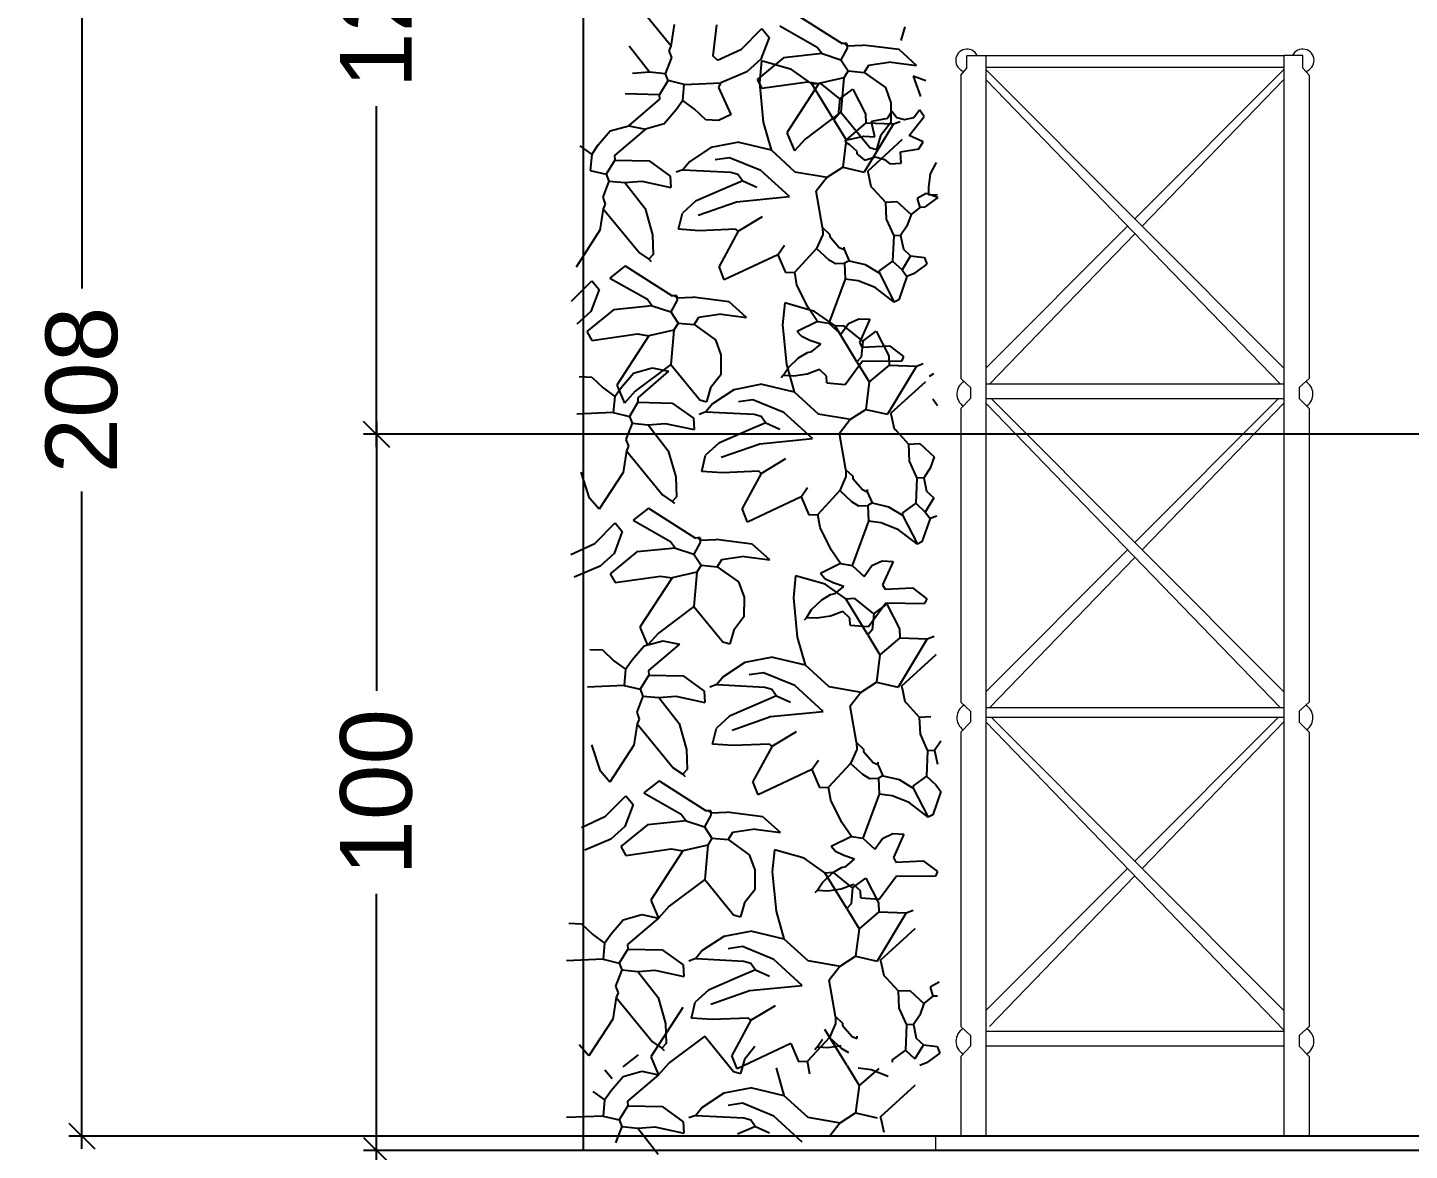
# Model space of a CAD drawing. Header units: inches. Extents: x 745 to 1928, y 308 to 2639.
# Drawn here: x 761.8 to 954.8, y 1723.2 to 1880 of the extents above; entities that cross this region are included whole.
import ezdxf

# ---------------------------------------------------------------- set-up
doc = ezdxf.new("R2010")
doc.units = ezdxf.units.IN
doc.header["$MEASUREMENT"] = 0
for name, color, linetype, lineweight in [('A-ELEV-MBE1', 7, 'Continuous', 25), ('A-FURN', 8, 'Continuous', 20), ('G-ANNO-DIM', 90, 'Continuous', 18), ('G-HEDGE', 96, 'Continuous', 25)]:
    doc.layers.add(name, color=color, linetype=linetype, lineweight=lineweight)
doc.styles.add('ARIAL', font='arial.ttf')
doc.dimstyles.new('TICK_36', dxfattribs={"dimtxt": 10, "dimasz": 3.6, "dimexe": 1.8, "dimexo": 1.2, "dimgap": 1.8, "dimtad": 0, "dimdec": 0, "dimzin": 0, "dimdsep": 46, "dimtxsty": 'ARIAL', "dimblk": 'OBLIQUE', "dimcen": 1.8, "dimdle": 1.8, "dimclrd": 256, "dimclrt": 256, "dimadec": 0, "dimazin": 0, "dimtfac": 1, "dimtdec": 0, "dimtmove": 1, "dimatfit": 3, "dimldrblk": 'OPEN90', "dimfxl": 1, "dimtfill": 1, "dimtolj": 1, "dimtzin": 0, "dimarcsym": 0})

# ---------------------------------------------------------------- blocks, each defined once
blk = doc.blocks.new('_Oblique')
at = {"color": 0, "linetype": 'ByBlock', "lineweight": -2}
blk.add_line((-0.5, -0.5), (0.5, 0.5), dxfattribs=at)
blk = doc.blocks.new('*D22')
at = {"layer": 'Defpoints', "color": 0, "transparency": 16777216}
for p in [(1753.42, 1977.17), (1753.42, 1723.17), (1881.37, 1723.17), (956.41, 617.04), (791.14, 527.04), (956.41, 527.04)]:
    blk.add_point(p, dxfattribs=at)
at = {"layer": 'G-ANNO-DIM', "lineweight": -2, "transparency": 16777216}
for p, q in [((1881.37, 1978.97), (1881.37, 1863.08)), ((1881.37, 1721.37), (1881.37, 1837.26)), ((791.14, 618.84), (791.14, 580.99)), ((791.14, 525.24), (791.14, 563.09))]:
    blk.add_line(p, q, dxfattribs=at)
at = {"layer": 'G-ANNO-DIM', "color": 0, "lineweight": -2, "transparency": 16777216}
for p, q in [((1754.62, 1977.17), (1883.17, 1977.17)), ((1754.62, 1723.17), (1883.17, 1723.17)), ((955.21, 617.04), (789.34, 617.04)), ((955.21, 527.04), (789.34, 527.04))]:
    blk.add_line(p, q, dxfattribs=at)
at = {"layer": 'G-ANNO-DIM', "lineweight": -2, "transparency": 16777216, "xscale": 3.6, "yscale": 3.6, "zscale": 3.6}
for p, rotation in [((1881.37, 1977.17), 90), ((1881.37, 1723.17), 270), ((791.14, 617.04), 90), ((791.14, 527.04), 270)]:
    blk.add_blockref('_Oblique', p, dxfattribs=dict(at, rotation=rotation))
at = {"layer": 'G-ANNO-DIM', "transparency": 16777216, "char_height": 10, "attachment_point": 5, "rotation": 90, "style": 'ARIAL', "bg_fill": 3, "box_fill_scale": 1.25, "bg_fill_color": 256, "bg_fill_true_color": 13158600, "bg_fill_transparency": 0}
for s, insert in [('\\A1;254', (1881.37, 1850.17)), ('\\A1;90', (791.14, 572.04))]:
    blk.add_mtext(s, dxfattribs=dict(at, insert=insert))
blk = doc.blocks.new('_Open90')
at = {"color": 0, "linetype": 'ByBlock', "lineweight": -2}
for p, q in [((0, 0), (-1, 0)), ((-0.5, 0.5), (0, 0)), ((0, 0), (-0.5, -0.5))]:
    blk.add_line(p, q, dxfattribs=at)
blk = doc.blocks.new('*D33')
at = {"layer": 'Defpoints', "color": 0, "transparency": 16777216}
for p in [(1233.67, 1943.17), (810.53, 1823.17), (1233.67, 1823.17)]:
    blk.add_point(p, dxfattribs=at)
at = {"layer": 'G-ANNO-DIM', "color": 0, "lineweight": -2, "transparency": 16777216}
for p, q in [((1232.47, 1943.17), (808.73, 1943.17)), ((1232.47, 1823.17), (808.73, 1823.17))]:
    blk.add_line(p, q, dxfattribs=at)
at = {"layer": 'G-ANNO-DIM', "lineweight": -2, "transparency": 16777216}
for p, q in [((810.53, 1944.97), (810.53, 1895.53)), ((810.53, 1821.37), (810.53, 1870.81))]:
    blk.add_line(p, q, dxfattribs=at)
at = {"layer": 'G-ANNO-DIM', "lineweight": -2, "transparency": 16777216, "xscale": 3.6, "yscale": 3.6, "zscale": 3.6}
for p, rotation in [((810.53, 1943.17), 90), ((810.53, 1823.17), 270)]:
    blk.add_blockref('_Oblique', p, dxfattribs=dict(at, rotation=rotation))
at = {"layer": 'G-ANNO-DIM', "transparency": 16777216, "insert": (810.53, 1883.17), "char_height": 10, "attachment_point": 5, "rotation": 90, "style": 'ARIAL', "bg_fill": 3, "box_fill_scale": 1.25, "bg_fill_color": 256, "bg_fill_true_color": 13158600, "bg_fill_transparency": 0}
blk.add_mtext('\\A1;120', dxfattribs=at)
blk = doc.blocks.new('*D35')
at = {"layer": 'Defpoints', "color": 0, "transparency": 16777216}
for p in [(1233.67, 1823.17), (810.53, 1723.17), (1233.67, 1723.17)]:
    blk.add_point(p, dxfattribs=at)
at = {"layer": 'G-ANNO-DIM', "lineweight": -2, "transparency": 16777216}
for p, q in [((810.53, 1824.97), (810.53, 1785.53)), ((810.53, 1721.37), (810.53, 1760.81))]:
    blk.add_line(p, q, dxfattribs=at)
at = {"layer": 'G-ANNO-DIM', "color": 0, "lineweight": -2, "transparency": 16777216}
for p, q in [((1232.47, 1823.17), (808.73, 1823.17)), ((1232.47, 1723.17), (808.73, 1723.17))]:
    blk.add_line(p, q, dxfattribs=at)
at = {"layer": 'G-ANNO-DIM', "lineweight": -2, "transparency": 16777216, "xscale": 3.6, "yscale": 3.6, "zscale": 3.6}
for p, rotation in [((810.53, 1823.17), 90), ((810.53, 1723.17), 270)]:
    blk.add_blockref('_Oblique', p, dxfattribs=dict(at, rotation=rotation))
at = {"layer": 'G-ANNO-DIM', "transparency": 16777216, "insert": (810.53, 1773.17), "char_height": 10, "attachment_point": 5, "rotation": 90, "style": 'ARIAL', "bg_fill": 3, "box_fill_scale": 1.25, "bg_fill_color": 256, "bg_fill_true_color": 13158600, "bg_fill_transparency": 0}
blk.add_mtext('\\A1;100', dxfattribs=at)
blk = doc.blocks.new('*D36')
at = {"layer": 'Defpoints', "color": 0, "transparency": 16777216}
for p in [(960.57, 1933.53), (769.39, 1725.17), (960.57, 1725.17)]:
    blk.add_point(p, dxfattribs=at)
at = {"layer": 'G-ANNO-DIM', "color": 0, "lineweight": -2, "transparency": 16777216}
for p, q in [((959.37, 1933.53), (767.59, 1933.53)), ((959.37, 1725.17), (767.59, 1725.17))]:
    blk.add_line(p, q, dxfattribs=at)
at = {"layer": 'G-ANNO-DIM', "lineweight": -2, "transparency": 16777216}
for p, q in [((769.39, 1935.33), (769.39, 1842.29)), ((769.39, 1723.37), (769.39, 1816.41))]:
    blk.add_line(p, q, dxfattribs=at)
at = {"layer": 'G-ANNO-DIM', "lineweight": -2, "transparency": 16777216, "xscale": 3.6, "yscale": 3.6, "zscale": 3.6}
for p, rotation in [((769.39, 1933.53), 90), ((769.39, 1725.17), 270)]:
    blk.add_blockref('_Oblique', p, dxfattribs=dict(at, rotation=rotation))
at = {"layer": 'G-ANNO-DIM', "transparency": 16777216, "insert": (769.39, 1829.35), "char_height": 10, "attachment_point": 5, "rotation": 90, "style": 'ARIAL', "bg_fill": 3, "box_fill_scale": 1.25, "bg_fill_color": 256, "bg_fill_true_color": 13158600, "bg_fill_transparency": 0}
blk.add_mtext('\\A1;208', dxfattribs=at)

msp = doc.modelspace()

# ---------------------------------------------------------------- dimensions: what is measured, and where the dimension line sits
at = {"layer": 'G-ANNO-DIM'}
dim = msp.add_linear_dim(base=(1881.37, 1723.17), p1=(1753.42, 1977.17), p2=(1753.42, 1723.17), angle=90, dimstyle='TICK_36', dxfattribs=at)
dim.commit()
dim.dimension.update_dxf_attribs({"geometry": '*D22', "text_midpoint": (1881.37, 1850.17)})

# ---------------------------------------------------------------- next in the draw order: linework, layer by layer
at = {"layer": 'A-ELEV-MBE1'}
msp.add_line((839.42, 1977.17), (839.42, 1723.17), dxfattribs=at)
at = {"layer": 'A-FURN'}
for p, q in [((893, 1876.08), (895.63, 1876.08)), ((893, 1874.32), (893, 1876.08)), ((894.42, 1876.08), (895.63, 1876.08)), ((895.63, 1876.08), (937.26, 1876.08)), ((895.63, 1876.08), (895.63, 1725.17)), ((939.89, 1876.08), (937.26, 1876.08)), ((938.47, 1876.08), (937.26, 1876.08)), ((937.26, 1876.08), (937.26, 1725.17)), ((939.89, 1874.32), (939.89, 1876.08)), ((892.12, 1873.31), (893, 1874.32)), ((937.26, 1874.38), (895.63, 1874.38)), ((895.63, 1874.1), (937.26, 1832.41)), ((937.26, 1874.1), (916.45, 1853.25)), ((940.77, 1873.31), (939.89, 1874.32)), ((892.12, 1873.31), (892.12, 1830.97)), ((895.63, 1872.71), (936.76, 1830.19)), ((937.26, 1872.71), (917.46, 1852.24)), ((940.77, 1873.31), (940.77, 1830.97)), ((915.43, 1852.24), (895.63, 1832.41)), ((916.45, 1851.19), (896.13, 1830.19)), ((892.12, 1830.97), (893.51, 1829.72)), ((893.51, 1829.72), (893.51, 1828.19)), ((937.26, 1830.19), (895.63, 1830.19)), ((940.77, 1830.97), (939.38, 1829.72)), ((939.38, 1829.72), (939.38, 1828.19)), ((893.51, 1828.19), (892.12, 1826.78)), ((937.26, 1828.11), (895.63, 1828.11)), ((895.63, 1827.51), (936.76, 1784.99)), ((896.42, 1828.11), (937.26, 1787.21)), ((936.47, 1828.11), (916.45, 1808.05)), ((937.26, 1827.51), (917.46, 1807.04)), ((939.38, 1828.19), (940.77, 1826.78)), ((892.12, 1826.78), (892.12, 1785.76)), ((940.77, 1826.78), (940.77, 1785.76)), ((915.43, 1807.04), (895.63, 1787.21)), ((916.45, 1805.99), (896.13, 1784.99)), ((892.12, 1785.76), (893.51, 1784.51)), ((937.26, 1784.99), (895.63, 1784.99)), ((940.77, 1785.76), (939.38, 1784.51)), ((893.51, 1782.98), (892.12, 1781.57)), ((893.51, 1784.51), (893.51, 1782.98)), ((937.26, 1783.6), (895.63, 1783.6)), ((895.63, 1783), (937.26, 1739.97)), ((896.42, 1783.6), (937.26, 1742.7)), ((936.47, 1783.6), (916.45, 1763.55)), ((937.26, 1783), (917.46, 1762.53)), ((939.38, 1784.51), (939.38, 1782.98)), ((939.38, 1782.98), (940.77, 1781.57)), ((892.12, 1781.57), (892.12, 1740.48)), ((940.77, 1781.57), (940.77, 1740.48)), ((915.43, 1762.53), (895.63, 1742.7)), ((916.45, 1761.49), (896.13, 1740.48)), ((892.12, 1740.48), (893.51, 1739.23)), ((893.51, 1739.23), (893.51, 1737.71)), ((937.26, 1739.79), (895.63, 1739.79)), ((940.77, 1740.48), (939.38, 1739.23)), ((939.38, 1739.23), (939.38, 1737.71)), ((893.51, 1737.71), (892.12, 1736.3)), ((937.26, 1737.71), (895.63, 1737.71)), ((939.38, 1737.71), (940.77, 1736.3)), ((892.12, 1736.3), (892.12, 1725.17)), ((940.77, 1736.3), (940.77, 1725.17)), ((888.67, 1723.17), (888.67, 1725.17)), ((1153.1, 1725.17), (888.67, 1725.17)), ((888.67, 1723.17), (888.67, 1725.17))]:
    msp.add_line(p, q, dxfattribs=at)
for centre, radius, start, end in [((893, 1875.39), 1.58, 26.1409, 255.3594), ((939.89, 1875.39), 1.58, 284.6406, 153.8591), ((893.6, 1828.79), 2.02, 119.9195, 235.5294), ((939.29, 1828.79), 2.02, 304.4706, 60.0805), ((893.6, 1783.58), 2.02, 119.9195, 235.5294), ((939.29, 1783.58), 2.02, 304.4706, 60.0805), ((893.51, 1738.4), 2.06, 120.5384, 239.0997), ((939.38, 1738.4), 2.06, 300.9003, 59.4616)]:
    msp.add_arc(centre, radius, start, end, dxfattribs=at)
at = {"layer": 'G-HEDGE'}
for p, q in [((851.69, 1877.38), (846.64, 1883.54)), ((869.02, 1881.91), (875.59, 1877.73)), ((851.69, 1877.38), (852.15, 1880.4)), ((858.02, 1880.35), (857.5, 1876.03)), ((861.53, 1876.97), (864.36, 1879.84)), ((864.36, 1879.84), (865.37, 1878.61)), ((866.86, 1880.22), (872.1, 1877.25)), ((883.8, 1878.15), (884.35, 1880.09)), ((865.37, 1878.61), (864.23, 1875.55)), ((875.91, 1877.74), (875.59, 1877.73)), ((876.23, 1877.75), (875.91, 1877.74)), ((875.91, 1877.74), (876.24, 1877.44)), ((876.23, 1877.75), (876.24, 1877.44)), ((876.24, 1877.44), (878.47, 1877.53)), ((883.52, 1876.89), (878.47, 1877.53)), ((848.66, 1873.73), (845.83, 1877.36)), ((850.9, 1873.51), (851.76, 1875.78)), ((851.4, 1876.73), (851.69, 1877.38)), ((851.76, 1875.78), (851.4, 1876.73)), ((858.16, 1875.42), (857.5, 1876.03)), ((858.16, 1875.42), (861.53, 1876.97)), ((867.37, 1875.77), (863.68, 1872.74)), ((872.78, 1876.33), (867.37, 1875.77)), ((872.1, 1877.25), (872.78, 1876.33)), ((872.78, 1876.33), (875.37, 1875.48)), ((876.25, 1877.12), (875.37, 1875.48)), ((876.24, 1877.44), (876.25, 1877.12)), ((885.96, 1874.69), (883.52, 1876.89)), ((848.66, 1873.73), (846.29, 1873.54)), ((850.9, 1873.51), (848.66, 1873.73)), ((862.26, 1873.78), (858.62, 1872.25)), ((864.23, 1875.55), (862.26, 1873.78)), ((864.32, 1875.34), (864.01, 1872.26)), ((868.47, 1874.14), (864.32, 1875.34)), ((871.35, 1872.12), (868.47, 1874.14)), ((875.37, 1875.48), (876.39, 1873.93)), ((876.39, 1873.93), (875.8, 1872.95)), ((876.39, 1873.93), (878.64, 1873.71)), ((879.23, 1874.69), (878.64, 1873.71)), ((878.64, 1873.71), (881.6, 1871.6)), ((882.4, 1875.15), (879.23, 1874.69)), ((882.4, 1875.15), (885.96, 1874.69)), ((850.07, 1870.6), (851.27, 1872.57)), ((851.27, 1872.57), (850.9, 1873.51)), ((853.52, 1872.03), (851.27, 1872.57)), ((853.3, 1869.79), (853.52, 1872.03)), ((853.52, 1872.03), (858.62, 1872.25)), ((858.33, 1871.6), (858.62, 1872.25)), ((863.68, 1872.74), (864.37, 1871.49)), ((864.01, 1872.26), (864.55, 1866.75)), ((864.37, 1871.49), (870.71, 1872.41)), ((872.32, 1872.16), (867.83, 1865.26)), ((870.71, 1872.41), (872.32, 1872.16)), ((872.58, 1872.14), (871.31, 1872.08)), ((874.4, 1867.11), (871.35, 1872.12)), ((875.8, 1872.95), (872.32, 1872.16)), ((875.23, 1870.02), (872.58, 1872.14)), ((875.8, 1872.95), (875.37, 1868.14)), ((887.23, 1872.55), (885.48, 1873.17)), ((885.48, 1873.17), (886.5, 1870.37)), ((850.07, 1870.6), (845.28, 1870.71)), ((845.79, 1866.27), (850.1, 1869.97)), ((850.1, 1869.97), (850.07, 1870.6)), ((853.3, 1869.79), (852.4, 1868.47)), ((854.95, 1868.58), (853.3, 1869.79)), ((860.09, 1867.85), (858.33, 1871.6)), ((875.23, 1870.02), (875.01, 1867.77)), ((875.23, 1870.02), (877.08, 1871.38)), ((877.08, 1871.38), (878.83, 1867.94)), ((881.6, 1871.6), (882.37, 1869.47)), ((852.4, 1868.47), (850.7, 1866.51)), ((856.54, 1867.08), (854.95, 1868.58)), ((875.37, 1868.14), (870.42, 1864.41)), ((875.37, 1868.14), (879.41, 1863.21)), ((878.83, 1867.94), (878.88, 1866.67)), ((881.93, 1867.33), (882.52, 1868.31)), ((882.37, 1869.47), (882.35, 1866.7)), ((882.52, 1868.31), (883.19, 1867.41)), ((885.59, 1867.4), (886.35, 1868.48)), ((887.03, 1867.55), (886.35, 1868.48)), ((843.19, 1865.54), (845.79, 1866.27)), ((845.79, 1866.27), (848.1, 1865.79)), ((850.7, 1866.51), (848.1, 1865.79)), ((858.3, 1867), (856.54, 1867.08)), ((860.09, 1867.85), (858.3, 1867)), ((864.55, 1866.75), (865.64, 1862.9)), ((875.01, 1867.77), (874.4, 1867.11)), ((874.4, 1867.11), (876.11, 1864.31)), ((878.88, 1866.67), (876.11, 1864.31)), ((882.72, 1866.51), (878.64, 1859.78)), ((878.88, 1866.67), (882.72, 1866.51)), ((879.71, 1866.91), (881.93, 1867.33)), ((879.73, 1866.59), (879.71, 1866.91)), ((880.13, 1864.7), (879.73, 1866.59)), ((882.35, 1866.7), (880.94, 1864.87)), ((882.72, 1866.51), (883.66, 1866.87)), ((883.19, 1867.41), (884.29, 1867.12)), ((884.29, 1867.12), (885.59, 1867.4)), ((884.91, 1864.9), (887.03, 1867.55)), ((841.49, 1863.58), (843.19, 1865.54)), ((848.1, 1865.79), (843.79, 1862.09)), ((867.83, 1865.26), (868.9, 1862.75)), ((870.42, 1864.41), (868.9, 1862.75)), ((876.11, 1864.31), (875.64, 1860.46)), ((876.05, 1864.23), (877.34, 1864.51)), ((876.06, 1863.91), (876.05, 1864.23)), ((877.34, 1864.51), (878.61, 1864.81)), ((878.61, 1864.81), (880.13, 1864.7)), ((879.18, 1859.98), (883.97, 1864.33)), ((880.94, 1864.87), (880.38, 1862.93)), ((886.86, 1864.03), (884.91, 1864.9)), ((886.26, 1863.05), (886.86, 1864.03)), ((838.94, 1863.47), (840.59, 1862.27)), ((840.59, 1862.27), (840.37, 1860.02)), ((840.59, 1862.27), (841.49, 1863.58)), ((843.79, 1862.09), (843.82, 1861.45)), ((857.22, 1863.21), (854.23, 1861.23)), ((861.13, 1863.98), (857.22, 1863.21)), ((861.13, 1863.98), (865.64, 1862.9)), ((865.64, 1862.9), (865.63, 1863.22)), ((865.64, 1862.9), (868.97, 1859.85)), ((876.66, 1863.59), (876.06, 1863.91)), ((877.66, 1862.67), (876.66, 1863.59)), ((877.68, 1862.35), (877.66, 1862.67)), ((878.01, 1862.05), (877.68, 1862.35)), ((879.41, 1863.21), (880.38, 1862.93)), ((883.73, 1862.62), (886.26, 1863.05)), ((883.8, 1861.02), (883.73, 1862.62)), ((843.82, 1861.45), (842.63, 1859.48)), ((843.82, 1861.45), (848.61, 1861.34)), ((848.61, 1861.34), (851.57, 1859.24)), ((854.23, 1861.23), (853.31, 1860.12)), ((859.84, 1861.8), (857.84, 1861.51)), ((864.21, 1860.02), (859.84, 1861.8)), ((873.47, 1859.09), (875.64, 1860.46)), ((875.64, 1860.46), (878.64, 1859.78)), ((878.01, 1862.05), (878.67, 1861.44)), ((878.67, 1861.44), (880.21, 1861.91)), ((880.21, 1861.91), (881.48, 1861.57)), ((881.48, 1861.57), (882.21, 1860.96)), ((882.21, 1860.96), (883.8, 1861.02)), ((888.69, 1861.12), (887.85, 1859.53)), ((840.37, 1860.02), (842.63, 1859.48)), ((842.99, 1858.54), (842.13, 1856.27)), ((842.63, 1859.48), (842.99, 1858.54)), ((842.99, 1858.54), (845.23, 1858.32)), ((845.23, 1858.32), (847.6, 1858.51)), ((845.23, 1858.32), (848.06, 1854.69)), ((847.6, 1858.51), (851.64, 1857.64)), ((851.57, 1859.24), (851.64, 1857.64)), ((853.31, 1860.12), (852.37, 1859.76)), ((853.31, 1860.12), (860.03, 1859.78)), ((861.68, 1858.57), (859.17, 1857.51)), ((860.03, 1859.78), (861, 1859.5)), ((861, 1859.5), (861.68, 1858.57)), ((861.68, 1858.57), (863.63, 1857.7)), ((868.2, 1856.38), (864.21, 1860.02)), ((868.97, 1859.85), (873.47, 1859.09)), ((873.47, 1859.09), (871.96, 1857.11)), ((879.19, 1859.66), (879.18, 1859.98)), ((879.19, 1859.66), (879.59, 1857.76)), ((887.85, 1859.53), (887.64, 1857.67)), ((859.17, 1857.51), (855.1, 1855.73)), ((860.82, 1855.65), (868.2, 1856.38)), ((872.82, 1852.04), (871.96, 1857.11)), ((879.59, 1857.76), (879.92, 1857.45)), ((879.92, 1857.45), (881.6, 1855.61)), ((887.29, 1856.82), (886.05, 1856.12)), ((888.92, 1856.25), (887.29, 1856.82)), ((887.64, 1857.67), (887.61, 1856.61)), ((887.61, 1856.61), (888.88, 1856.66)), ((842.2, 1854.68), (841.74, 1851.66)), ((842.13, 1856.27), (842.49, 1855.33)), ((842.49, 1855.33), (842.2, 1854.68)), ((842.2, 1854.68), (847.25, 1848.51)), ((848.06, 1854.69), (849.1, 1851.05)), ((855.1, 1855.73), (853.26, 1854.06)), ((855.45, 1853.79), (860.82, 1855.65)), ((881.6, 1855.61), (883.19, 1855.68)), ((881.6, 1855.61), (881.7, 1853.22)), ((883.19, 1855.68), (885.19, 1853.85)), ((886.42, 1854.86), (885.19, 1853.85)), ((886.05, 1856.12), (886.42, 1854.86)), ((887.06, 1854.89), (886.42, 1854.86)), ((888.92, 1856.25), (887.06, 1854.89)), ((852.72, 1851.8), (853.26, 1854.06)), ((861.03, 1851.52), (864.45, 1853.59)), ((881.7, 1853.22), (882.77, 1850.87)), ((885.19, 1853.85), (884.62, 1852.23)), ((841.74, 1851.66), (838.4, 1846.53)), ((849.1, 1851.05), (849.18, 1848.28)), ((855.6, 1851.61), (852.72, 1851.8)), ((860.7, 1851.83), (855.6, 1851.61)), ((861.03, 1851.52), (858.37, 1846.62)), ((861.03, 1851.52), (860.7, 1851.83)), ((872.86, 1851.08), (871.99, 1849.13)), ((872.82, 1852.04), (873.82, 1851.12)), ((872.82, 1852.04), (872.86, 1851.08)), ((873.82, 1851.12), (873.83, 1850.8)), ((873.83, 1850.8), (875.17, 1849.27)), ((882.77, 1850.87), (882.6, 1847.36)), ((883.72, 1850.92), (882.77, 1850.87)), ((884.62, 1852.23), (883.72, 1850.92)), ((883.72, 1850.92), (884.12, 1849.02)), ((866.6, 1848.25), (867.5, 1849.57)), ((871.99, 1849.13), (868.94, 1845.8)), ((871.99, 1849.13), (873.65, 1847.6)), ((875.17, 1849.27), (875.83, 1848.98)), ((875.81, 1849.29), (875.83, 1848.98)), ((875.83, 1848.98), (876.53, 1847.41)), ((884.12, 1849.02), (885.12, 1848.1)), ((845.28, 1846.69), (843.12, 1845)), ((845.28, 1846.69), (851.85, 1842.5)), ((847.25, 1848.51), (848.57, 1847.61)), ((849.18, 1848.28), (848.57, 1847.61)), ((848.57, 1847.61), (848.9, 1847.31)), ((866.6, 1848.25), (859.09, 1844.74)), ((866.6, 1848.25), (867.67, 1845.75)), ((873.65, 1847.6), (874.63, 1847.01)), ((874.63, 1847.01), (875.91, 1847.06)), ((876.53, 1847.41), (875.91, 1847.06)), ((875.91, 1847.06), (876.01, 1844.83)), ((876.53, 1847.41), (878.79, 1846.87)), ((878.79, 1846.87), (880.76, 1845.68)), ((882.6, 1847.36), (880.74, 1846)), ((882.6, 1847.36), (883.93, 1846.14)), ((885.12, 1848.1), (883.93, 1846.14)), ((885.12, 1848.1), (887.05, 1847.87)), ((887.41, 1846.93), (885.55, 1845.57)), ((887.05, 1847.87), (887.41, 1846.93)), ((843.12, 1845), (848.36, 1842.03)), ((859.09, 1844.74), (858.37, 1846.62)), ((867.67, 1845.75), (868.94, 1845.8)), ((869.26, 1843.98), (868.94, 1845.8)), ((876.01, 1844.83), (873.72, 1838.67)), ((877.8, 1844.6), (876.01, 1844.83)), ((880.74, 1846), (880.76, 1845.68)), ((880.76, 1845.68), (882.85, 1841.62)), ((884.61, 1845.21), (883.47, 1841.97)), ((883.93, 1846.14), (884.61, 1845.21)), ((885.55, 1845.57), (884.61, 1845.21)), ((837.79, 1841.75), (840.61, 1844.62)), ((841.63, 1843.39), (840.49, 1840.33)), ((840.61, 1844.62), (841.63, 1843.39)), ((870.81, 1840.86), (869.26, 1843.98)), ((880.18, 1843.66), (877.8, 1844.6)), ((882.85, 1841.62), (880.18, 1843.66)), ((849.04, 1841.1), (843.63, 1840.55)), ((848.36, 1842.03), (849.04, 1841.1)), ((849.04, 1841.1), (851.63, 1840.26)), ((852.51, 1841.89), (851.63, 1840.26)), ((852.17, 1842.52), (851.85, 1842.5)), ((852.48, 1842.53), (852.17, 1842.52)), ((852.17, 1842.52), (852.5, 1842.21)), ((852.48, 1842.53), (852.5, 1842.21)), ((852.5, 1842.21), (854.73, 1842.31)), ((852.5, 1842.21), (852.51, 1841.89)), ((859.78, 1841.67), (854.73, 1842.31)), ((862.22, 1839.47), (859.78, 1841.67)), ((867.55, 1841.53), (867.25, 1838.44)), ((871.71, 1840.33), (867.55, 1841.53)), ((872.11, 1838.92), (870.81, 1840.86)), ((883.47, 1841.97), (882.85, 1841.62)), ((840.49, 1840.33), (838.52, 1838.55)), ((843.63, 1840.55), (839.93, 1837.52)), ((851.63, 1840.26), (852.65, 1838.71)), ((855.49, 1839.47), (854.89, 1838.49)), ((858.66, 1839.93), (855.49, 1839.47)), ((858.66, 1839.93), (862.22, 1839.47)), ((872.11, 1838.92), (869.3, 1837.52)), ((874.58, 1838.3), (871.71, 1840.33)), ((872.11, 1838.92), (873.72, 1838.67)), ((876.47, 1838.65), (877.91, 1839.32)), ((877.91, 1839.32), (879.44, 1839.24)), ((879.44, 1839.24), (877.99, 1835.98)), ((839.93, 1837.52), (840.63, 1836.27)), ((840.63, 1836.27), (846.97, 1837.18)), ((846.97, 1837.18), (848.58, 1836.93)), ((852.06, 1837.72), (848.58, 1836.93)), ((852.06, 1837.72), (851.63, 1832.92)), ((852.65, 1838.71), (852.06, 1837.72)), ((852.65, 1838.71), (854.89, 1838.49)), ((854.89, 1838.49), (857.86, 1836.38)), ((867.25, 1838.44), (867.78, 1832.94)), ((869.93, 1836.83), (869.3, 1837.52)), ((873.72, 1838.67), (875.38, 1837.15)), ((875.82, 1838.32), (874.54, 1838.27)), ((877.63, 1833.3), (874.58, 1838.3)), ((875.38, 1837.15), (876.47, 1838.65)), ((878.46, 1836.2), (875.82, 1838.32)), ((878.46, 1836.2), (880.32, 1837.56)), ((880.32, 1837.56), (882.07, 1834.13)), ((848.58, 1836.93), (844.09, 1830.04)), ((857.86, 1836.38), (858.63, 1834.25)), ((871.06, 1836.26), (869.93, 1836.83)), ((872.57, 1835.75), (871.06, 1836.26)), ((871.34, 1834.74), (872.57, 1835.75)), ((877.99, 1835.98), (878.33, 1835.36)), ((878.46, 1836.2), (878.24, 1833.96)), ((878.33, 1835.36), (882.16, 1835.53)), ((882.16, 1835.53), (884.14, 1834.02)), ((858.63, 1834.25), (858.61, 1831.48)), ((868.06, 1832.51), (869.47, 1833.86)), ((869.47, 1833.86), (870.73, 1834.59)), ((870.73, 1834.59), (871.34, 1834.74)), ((876.01, 1830.15), (878.42, 1833.45)), ((878.24, 1833.96), (877.63, 1833.3)), ((877.63, 1833.3), (879.35, 1830.5)), ((878.42, 1833.45), (883.85, 1833.37)), ((882.07, 1834.13), (882.12, 1832.85)), ((884.14, 1834.02), (883.85, 1833.37)), ((838.82, 1831.24), (840.59, 1831.16)), ((844.73, 1829.77), (846.42, 1831.73)), ((846.42, 1831.73), (849.03, 1832.45)), ((851.63, 1832.92), (846.68, 1829.19)), ((851.33, 1831.97), (847.03, 1828.28)), ((849.03, 1832.45), (851.33, 1831.97)), ((851.63, 1832.92), (855.67, 1827.99)), ((858.61, 1831.48), (857.2, 1829.65)), ((867.34, 1831.37), (867.03, 1831.04)), ((867.34, 1831.37), (868.06, 1832.51)), ((868.82, 1831.31), (867.34, 1831.37)), ((867.78, 1832.94), (868.88, 1829.08)), ((870.68, 1831.58), (868.82, 1831.31)), ((872.41, 1832.23), (870.68, 1831.58)), ((873.4, 1831.31), (872.41, 1832.23)), ((873.44, 1830.36), (873.4, 1831.31)), ((882.12, 1832.85), (879.35, 1830.5)), ((885.96, 1832.7), (881.88, 1825.97)), ((882.12, 1832.85), (885.96, 1832.7)), ((885.96, 1832.7), (886.9, 1833.06)), ((887.77, 1831.3), (888.39, 1831.65)), ((840.59, 1831.16), (842.18, 1829.66)), ((842.18, 1829.66), (843.83, 1828.45)), ((843.83, 1828.45), (844.73, 1829.77)), ((844.09, 1830.04), (845.16, 1827.53)), ((857.2, 1829.65), (856.64, 1827.71)), ((860.46, 1829.39), (857.47, 1827.42)), ((864.36, 1830.16), (860.46, 1829.39)), ((864.36, 1830.16), (868.88, 1829.08)), ((868.88, 1829.08), (868.87, 1829.4)), ((873.44, 1830.36), (876.01, 1830.15)), ((879.35, 1830.5), (878.88, 1826.65)), ((882.41, 1826.16), (887.2, 1830.52)), ((843.83, 1828.45), (843.6, 1826.21)), ((846.68, 1829.19), (845.16, 1827.53)), ((847.05, 1827.64), (845.86, 1825.67)), ((847.03, 1828.28), (847.05, 1827.64)), ((847.05, 1827.64), (851.85, 1827.53)), ((851.85, 1827.53), (854.81, 1825.42)), ((855.67, 1827.99), (856.64, 1827.71)), ((857.47, 1827.42), (856.55, 1826.31)), ((863.08, 1827.99), (861.08, 1827.7)), ((867.44, 1826.21), (863.08, 1827.99)), ((868.88, 1829.08), (872.2, 1826.04)), ((888.23, 1828.13), (888.9, 1827.2)), ((843.6, 1826.21), (838.51, 1825.99)), ((843.6, 1826.21), (845.86, 1825.67)), ((845.86, 1825.67), (846.22, 1824.73)), ((854.81, 1825.42), (854.88, 1823.83)), ((856.55, 1826.31), (855.61, 1825.95)), ((856.55, 1826.31), (863.27, 1825.97)), ((863.27, 1825.97), (864.24, 1825.69)), ((864.24, 1825.69), (864.92, 1824.76)), ((871.43, 1822.57), (867.44, 1826.21)), ((872.2, 1826.04), (876.71, 1825.28)), ((876.71, 1825.28), (878.88, 1826.65)), ((878.88, 1826.65), (881.88, 1825.97)), ((882.43, 1825.84), (882.41, 1826.16)), ((882.43, 1825.84), (882.83, 1823.95)), ((846.22, 1824.73), (845.36, 1822.46)), ((846.22, 1824.73), (848.47, 1824.51)), ((848.47, 1824.51), (850.84, 1824.7)), ((848.47, 1824.51), (851.29, 1820.88)), ((850.84, 1824.7), (854.88, 1823.83)), ((862.41, 1823.69), (858.34, 1821.92)), ((864.92, 1824.76), (862.41, 1823.69)), ((864.92, 1824.76), (866.87, 1823.89)), ((876.71, 1825.28), (875.2, 1823.29)), ((882.83, 1823.95), (883.16, 1823.64)), ((883.16, 1823.64), (884.84, 1821.8)), ((845.36, 1822.46), (845.72, 1821.52)), ((858.34, 1821.92), (856.5, 1820.24)), ((858.69, 1819.97), (864.06, 1821.84)), ((864.06, 1821.84), (871.43, 1822.57)), ((876.06, 1818.22), (875.2, 1823.29)), ((884.84, 1821.8), (886.43, 1821.87)), ((884.84, 1821.8), (884.94, 1819.41)), ((886.43, 1821.87), (888.43, 1820.04)), ((845.43, 1820.86), (844.98, 1817.84)), ((845.72, 1821.52), (845.43, 1820.86)), ((845.43, 1820.86), (850.49, 1814.7)), ((851.29, 1820.88), (852.33, 1817.24)), ((855.96, 1817.99), (856.5, 1820.24)), ((864.27, 1817.71), (867.69, 1819.77)), ((888.43, 1820.04), (887.86, 1818.42)), ((840.3, 1814.26), (839.11, 1817.89)), ((844.98, 1817.84), (841.64, 1812.72)), ((858.84, 1817.79), (855.96, 1817.99)), ((863.93, 1818.01), (858.84, 1817.79)), ((864.27, 1817.71), (861.61, 1812.81)), ((864.27, 1817.71), (863.93, 1818.01)), ((876.06, 1818.22), (877.05, 1817.31)), ((876.06, 1818.22), (876.1, 1817.27)), ((884.94, 1819.41), (886, 1817.06)), ((887.86, 1818.42), (886.96, 1817.1)), ((852.33, 1817.24), (852.42, 1814.46)), ((869.84, 1814.44), (870.74, 1815.76)), ((876.1, 1817.27), (875.23, 1815.32)), ((877.05, 1817.31), (877.07, 1816.99)), ((877.07, 1816.99), (878.41, 1815.45)), ((886, 1817.06), (885.84, 1813.54)), ((886.96, 1817.1), (886, 1817.06)), ((886.96, 1817.1), (887.36, 1815.21)), ((841.64, 1812.72), (840.3, 1814.26)), ((850.49, 1814.7), (851.81, 1813.8)), ((852.42, 1814.46), (851.81, 1813.8)), ((869.84, 1814.44), (862.33, 1810.92)), ((869.84, 1814.44), (870.9, 1811.93)), ((875.23, 1815.32), (872.18, 1811.99)), ((875.23, 1815.32), (876.89, 1813.79)), ((878.41, 1815.45), (879.06, 1815.16)), ((879.05, 1815.48), (879.06, 1815.16)), ((879.06, 1815.16), (879.77, 1813.6)), ((888.36, 1814.29), (887.17, 1812.32)), ((887.36, 1815.21), (888.36, 1814.29)), ((848.52, 1812.87), (846.36, 1811.18)), ((848.52, 1812.87), (855.08, 1808.69)), ((851.81, 1813.8), (852.14, 1813.5)), ((862.33, 1810.92), (861.61, 1812.81)), ((870.9, 1811.93), (872.18, 1811.99)), ((872.5, 1810.17), (872.18, 1811.99)), ((876.89, 1813.79), (877.87, 1813.2)), ((877.87, 1813.2), (879.15, 1813.25)), ((879.77, 1813.6), (879.15, 1813.25)), ((879.15, 1813.25), (879.24, 1811.02)), ((879.77, 1813.6), (882.03, 1813.06)), ((882.03, 1813.06), (883.99, 1811.87)), ((885.84, 1813.54), (883.98, 1812.19)), ((883.98, 1812.19), (883.99, 1811.87)), ((885.84, 1813.54), (887.17, 1812.32)), ((887.17, 1812.32), (887.85, 1811.4)), ((841.03, 1807.93), (843.85, 1810.81)), ((843.85, 1810.81), (844.86, 1809.58)), ((846.36, 1811.18), (851.59, 1808.22)), ((874.04, 1807.04), (872.5, 1810.17)), ((879.24, 1811.02), (876.96, 1804.86)), ((881.03, 1810.79), (879.24, 1811.02)), ((883.42, 1809.85), (881.03, 1810.79)), ((883.99, 1811.87), (886.09, 1807.81)), ((887.85, 1811.4), (886.71, 1808.15)), ((888.79, 1811.76), (887.85, 1811.4)), ((844.86, 1809.58), (843.73, 1806.52)), ((851.59, 1808.22), (852.27, 1807.29)), ((855.75, 1808.08), (854.86, 1806.45)), ((855.4, 1808.71), (855.08, 1808.69)), ((855.72, 1808.72), (855.4, 1808.71)), ((855.4, 1808.71), (855.74, 1808.4)), ((855.72, 1808.72), (855.74, 1808.4)), ((855.74, 1808.4), (857.97, 1808.5)), ((855.74, 1808.4), (855.75, 1808.08)), ((863.01, 1807.85), (857.97, 1808.5)), ((886.09, 1807.81), (883.42, 1809.85)), ((886.71, 1808.15), (886.09, 1807.81)), ((837.66, 1806.39), (841.03, 1807.93)), ((843.73, 1806.52), (841.76, 1804.74)), ((846.87, 1806.74), (843.17, 1803.7)), ((852.27, 1807.29), (846.87, 1806.74)), ((852.27, 1807.29), (854.86, 1806.45)), ((854.86, 1806.45), (855.89, 1804.9)), ((861.9, 1806.12), (858.73, 1805.66)), ((861.9, 1806.12), (865.45, 1805.66)), ((865.45, 1805.66), (863.01, 1807.85)), ((875.35, 1805.11), (874.04, 1807.04)), ((841.76, 1804.74), (838.12, 1803.22)), ((855.89, 1804.9), (855.29, 1803.91)), ((855.89, 1804.9), (858.13, 1804.67)), ((858.73, 1805.66), (858.13, 1804.67)), ((858.13, 1804.67), (861.1, 1802.57)), ((875.35, 1805.11), (872.54, 1803.71)), ((875.35, 1805.11), (876.96, 1804.86)), ((876.96, 1804.86), (878.62, 1803.33)), ((878.62, 1803.33), (879.71, 1804.83)), ((879.71, 1804.83), (881.15, 1805.51)), ((881.15, 1805.51), (882.68, 1805.43)), ((882.68, 1805.43), (881.22, 1802.17)), ((843.17, 1803.7), (843.86, 1802.46)), ((843.86, 1802.46), (850.21, 1803.37)), ((851.82, 1803.12), (847.33, 1796.22)), ((850.21, 1803.37), (851.82, 1803.12)), ((855.29, 1803.91), (851.82, 1803.12)), ((855.29, 1803.91), (854.86, 1799.11)), ((861.1, 1802.57), (861.87, 1800.43)), ((869.06, 1803.42), (868.75, 1800.34)), ((873.21, 1802.22), (869.06, 1803.42)), ((873.16, 1803.01), (872.54, 1803.71)), ((874.3, 1802.45), (873.16, 1803.01)), ((875.81, 1801.93), (874.3, 1802.45)), ((861.87, 1800.43), (861.84, 1797.67)), ((868.75, 1800.34), (869.28, 1794.83)), ((872.71, 1800.04), (873.96, 1800.78)), ((876.09, 1800.2), (873.21, 1802.22)), ((873.96, 1800.78), (874.58, 1800.92)), ((874.58, 1800.92), (875.81, 1801.93)), ((881.22, 1802.17), (881.57, 1801.55)), ((881.57, 1801.55), (885.39, 1801.71)), ((885.39, 1801.71), (887.38, 1800.2)), ((854.86, 1799.11), (849.92, 1795.38)), ((854.86, 1799.11), (858.91, 1794.17)), ((870.57, 1797.56), (871.3, 1798.69)), ((871.3, 1798.69), (872.71, 1800.04)), ((875.64, 1798.41), (873.92, 1797.76)), ((876.64, 1797.5), (875.64, 1798.41)), ((877.32, 1800.22), (876.05, 1800.16)), ((879.13, 1795.19), (876.09, 1800.2)), ((879.97, 1798.1), (877.32, 1800.22)), ((879.24, 1796.34), (881.65, 1799.63)), ((879.97, 1798.1), (881.82, 1799.46)), ((881.65, 1799.63), (887.08, 1799.55)), ((881.82, 1799.46), (883.57, 1796.02)), ((887.38, 1800.2), (887.08, 1799.55)), ((861.84, 1797.67), (860.43, 1795.84)), ((870.57, 1797.56), (870.27, 1797.22)), ((872.05, 1797.5), (870.57, 1797.56)), ((873.92, 1797.76), (872.05, 1797.5)), ((876.68, 1796.54), (876.64, 1797.5)), ((876.68, 1796.54), (879.24, 1796.34)), ((879.97, 1798.1), (879.74, 1795.86)), ((847.33, 1796.22), (848.4, 1793.72)), ((849.92, 1795.38), (848.4, 1793.72)), ((860.43, 1795.84), (859.88, 1793.9)), ((869.28, 1794.83), (870.38, 1790.98)), ((879.74, 1795.86), (879.13, 1795.19)), ((879.13, 1795.19), (880.85, 1792.39)), ((883.62, 1794.75), (880.85, 1792.39)), ((887.46, 1794.6), (883.38, 1787.86)), ((883.57, 1796.02), (883.62, 1794.75)), ((883.62, 1794.75), (887.46, 1794.6)), ((887.46, 1794.6), (888.4, 1794.96)), ((840.33, 1793.14), (842.09, 1793.06)), ((842.09, 1793.06), (843.68, 1791.55)), ((846.23, 1791.67), (847.93, 1793.62)), ((847.93, 1793.62), (850.53, 1794.35)), ((852.84, 1793.87), (848.53, 1790.17)), ((850.53, 1794.35), (852.84, 1793.87)), ((858.91, 1794.17), (859.88, 1793.9)), ((843.68, 1791.55), (845.33, 1790.35)), ((845.33, 1790.35), (846.23, 1791.67)), ((861.96, 1791.29), (858.97, 1789.32)), ((865.86, 1792.06), (861.96, 1791.29)), ((865.86, 1792.06), (870.38, 1790.98)), ((870.38, 1790.98), (870.37, 1791.3)), ((870.38, 1790.98), (873.71, 1787.93)), ((880.85, 1792.39), (880.38, 1788.54)), ((883.92, 1788.06), (888.71, 1792.42)), ((845.33, 1790.35), (845.11, 1788.11)), ((848.56, 1789.53), (847.36, 1787.57)), ((848.53, 1790.17), (848.56, 1789.53)), ((848.56, 1789.53), (853.35, 1789.42)), ((853.35, 1789.42), (856.31, 1787.32)), ((858.97, 1789.32), (858.05, 1788.21)), ((864.58, 1789.88), (862.58, 1789.59)), ((868.94, 1788.1), (864.58, 1789.88)), ((845.11, 1788.11), (840.01, 1787.88)), ((845.11, 1788.11), (847.36, 1787.57)), ((847.36, 1787.57), (847.72, 1786.62)), ((856.31, 1787.32), (856.38, 1785.72)), ((858.05, 1788.21), (857.11, 1787.85)), ((858.05, 1788.21), (864.77, 1787.86)), ((864.77, 1787.86), (865.74, 1787.58)), ((865.74, 1787.58), (866.42, 1786.66)), ((872.93, 1784.47), (868.94, 1788.1)), ((873.71, 1787.93), (878.21, 1787.17)), ((878.21, 1787.17), (876.7, 1785.19)), ((878.21, 1787.17), (880.38, 1788.54)), ((880.38, 1788.54), (883.38, 1787.86)), ((883.93, 1787.74), (883.92, 1788.06)), ((883.93, 1787.74), (884.33, 1785.84)), ((847.72, 1786.62), (846.87, 1784.35)), ((847.72, 1786.62), (849.97, 1786.4)), ((849.97, 1786.4), (852.34, 1786.6)), ((849.97, 1786.4), (852.8, 1782.78)), ((852.34, 1786.6), (856.38, 1785.72)), ((863.91, 1785.59), (859.84, 1783.82)), ((866.42, 1786.66), (863.91, 1785.59)), ((866.42, 1786.66), (868.37, 1785.78)), ((877.56, 1780.12), (876.7, 1785.19)), ((884.33, 1785.84), (884.66, 1785.54)), ((884.66, 1785.54), (886.34, 1783.69)), ((846.87, 1784.35), (847.23, 1783.41)), ((847.23, 1783.41), (846.94, 1782.76)), ((859.84, 1783.82), (858, 1782.14)), ((860.19, 1781.87), (865.56, 1783.74)), ((865.56, 1783.74), (872.93, 1784.47)), ((886.34, 1783.69), (887.93, 1783.76)), ((886.34, 1783.69), (886.44, 1781.3)), ((846.94, 1782.76), (846.48, 1779.74)), ((846.94, 1782.76), (851.99, 1776.59)), ((852.8, 1782.78), (853.83, 1779.14)), ((857.46, 1779.88), (858, 1782.14)), ((865.77, 1779.61), (869.19, 1781.67)), ((886.44, 1781.3), (887.5, 1778.96)), ((841.8, 1776.15), (840.61, 1779.79)), ((846.48, 1779.74), (843.14, 1774.61)), ((853.83, 1779.14), (853.92, 1776.36)), ((860.34, 1779.69), (857.46, 1779.88)), ((865.44, 1779.91), (860.34, 1779.69)), ((865.77, 1779.61), (863.11, 1774.7)), ((865.77, 1779.61), (865.44, 1779.91)), ((877.6, 1779.16), (876.73, 1777.21)), ((877.56, 1780.12), (878.56, 1779.21)), ((877.56, 1780.12), (877.6, 1779.16)), ((878.56, 1779.21), (878.57, 1778.89)), ((889.36, 1780.31), (888.46, 1779)), ((871.34, 1776.34), (872.24, 1777.65)), ((876.73, 1777.21), (873.68, 1773.88)), ((876.73, 1777.21), (878.39, 1775.69)), ((878.57, 1778.89), (879.91, 1777.35)), ((879.91, 1777.35), (880.56, 1777.06)), ((880.55, 1777.38), (880.56, 1777.06)), ((887.5, 1778.96), (887.34, 1775.44)), ((888.46, 1779), (887.5, 1778.96)), ((888.46, 1779), (888.86, 1777.1)), ((843.14, 1774.61), (841.8, 1776.15)), ((851.99, 1776.59), (853.31, 1775.69)), ((853.92, 1776.36), (853.31, 1775.69)), ((853.31, 1775.69), (853.64, 1775.39)), ((871.34, 1776.34), (863.83, 1772.82)), ((871.34, 1776.34), (872.41, 1773.83)), ((878.39, 1775.69), (879.37, 1775.09)), ((880.56, 1777.06), (881.27, 1775.49)), ((881.27, 1775.49), (880.65, 1775.15)), ((881.27, 1775.49), (883.53, 1774.95)), ((887.34, 1775.44), (885.48, 1774.08)), ((887.34, 1775.44), (888.67, 1774.22)), ((850.02, 1774.77), (847.86, 1773.08)), ((850.02, 1774.77), (856.59, 1770.59)), ((863.83, 1772.82), (863.11, 1774.7)), ((872.41, 1773.83), (873.68, 1773.88)), ((874, 1772.07), (873.68, 1773.88)), ((879.37, 1775.09), (880.65, 1775.15)), ((880.65, 1775.15), (880.74, 1772.92)), ((883.53, 1774.95), (885.5, 1773.76)), ((885.48, 1774.08), (885.5, 1773.76)), ((885.5, 1773.76), (887.59, 1769.7)), ((888.67, 1774.22), (889.35, 1773.29)), ((842.53, 1769.83), (845.35, 1772.7)), ((846.36, 1771.47), (845.23, 1768.41)), ((845.35, 1772.7), (846.36, 1771.47)), ((847.86, 1773.08), (853.1, 1770.11)), ((875.54, 1768.94), (874, 1772.07)), ((880.74, 1772.92), (878.46, 1766.75)), ((882.53, 1772.68), (880.74, 1772.92)), ((884.92, 1771.74), (882.53, 1772.68)), ((887.59, 1769.7), (884.92, 1771.74)), ((889.35, 1773.29), (888.21, 1770.05)), ((839.16, 1768.28), (842.53, 1769.83)), ((853.1, 1770.11), (853.77, 1769.19)), ((857.25, 1769.98), (856.36, 1768.34)), ((856.9, 1770.6), (856.59, 1770.59)), ((857.22, 1770.61), (856.9, 1770.6)), ((856.9, 1770.6), (857.24, 1770.29)), ((857.22, 1770.61), (857.24, 1770.29)), ((857.24, 1770.29), (859.47, 1770.39)), ((857.24, 1770.29), (857.25, 1769.98)), ((864.51, 1769.75), (859.47, 1770.39)), ((866.96, 1767.55), (864.51, 1769.75)), ((888.21, 1770.05), (887.59, 1769.7)), ((845.23, 1768.41), (843.26, 1766.63)), ((848.37, 1768.63), (844.67, 1765.6)), ((853.77, 1769.19), (848.37, 1768.63)), ((853.77, 1769.19), (856.36, 1768.34)), ((856.36, 1768.34), (857.39, 1766.79)), ((860.23, 1767.55), (859.63, 1766.57)), ((863.4, 1768.01), (860.23, 1767.55)), ((863.4, 1768.01), (866.96, 1767.55)), ((876.85, 1767), (875.54, 1768.94)), ((843.26, 1766.63), (839.62, 1765.11)), ((844.67, 1765.6), (845.37, 1764.35)), ((856.79, 1765.81), (853.32, 1765.02)), ((856.79, 1765.81), (856.37, 1761)), ((857.39, 1766.79), (856.79, 1765.81)), ((857.39, 1766.79), (859.63, 1766.57)), ((859.63, 1766.57), (862.6, 1764.46)), ((876.85, 1767), (874.04, 1765.6)), ((874.66, 1764.91), (874.04, 1765.6)), ((876.85, 1767), (878.46, 1766.75)), ((878.46, 1766.75), (880.12, 1765.23)), ((880.12, 1765.23), (881.21, 1766.73)), ((881.21, 1766.73), (882.65, 1767.41)), ((882.65, 1767.41), (884.18, 1767.32)), ((884.18, 1767.32), (882.73, 1764.06)), ((845.37, 1764.35), (851.71, 1765.27)), ((853.32, 1765.02), (848.83, 1758.12)), ((851.71, 1765.27), (853.32, 1765.02)), ((862.6, 1764.46), (863.37, 1762.33)), ((866.12, 1765.16), (865.81, 1762.08)), ((870.28, 1763.96), (866.12, 1765.16)), ((873.15, 1761.94), (870.28, 1763.96)), ((875.8, 1764.34), (874.66, 1764.91)), ((877.31, 1763.83), (875.8, 1764.34)), ((876.08, 1762.82), (877.31, 1763.83)), ((882.73, 1764.06), (883.07, 1763.44)), ((863.37, 1762.33), (863.35, 1759.56)), ((865.81, 1762.08), (866.35, 1756.57)), ((872.8, 1760.59), (874.21, 1761.94)), ((874.38, 1761.96), (873.11, 1761.9)), ((876.2, 1756.93), (873.15, 1761.94)), ((874.21, 1761.94), (875.47, 1762.67)), ((877.03, 1759.84), (874.38, 1761.96)), ((875.47, 1762.67), (876.08, 1762.82)), ((883.07, 1763.44), (886.9, 1763.61)), ((886.9, 1763.61), (888.88, 1762.1)), ((888.88, 1762.1), (888.59, 1761.45)), ((856.37, 1761), (851.42, 1757.27)), ((856.37, 1761), (860.41, 1756.07)), ((872.07, 1759.45), (872.8, 1760.59)), ((877.14, 1760.31), (875.42, 1759.66)), ((877.03, 1759.84), (876.81, 1757.6)), ((877.03, 1759.84), (878.88, 1761.2)), ((878.14, 1759.4), (877.14, 1760.31)), ((878.88, 1761.2), (880.63, 1757.76)), ((880.75, 1758.23), (883.16, 1761.53)), ((883.16, 1761.53), (888.59, 1761.45)), ((848.83, 1758.12), (849.9, 1755.61)), ((863.35, 1759.56), (861.93, 1757.73)), ((872.07, 1759.45), (871.77, 1759.12)), ((873.56, 1759.39), (872.07, 1759.45)), ((875.42, 1759.66), (873.56, 1759.39)), ((878.18, 1758.44), (878.14, 1759.4)), ((878.18, 1758.44), (880.75, 1758.23)), ((844.99, 1755.36), (847.6, 1756.09)), ((847.6, 1756.09), (849.9, 1755.61)), ((851.42, 1757.27), (849.9, 1755.61)), ((860.41, 1756.07), (861.38, 1755.79)), ((861.93, 1757.73), (861.38, 1755.79)), ((866.35, 1756.57), (867.44, 1752.72)), ((876.81, 1757.6), (876.2, 1756.93)), ((876.2, 1756.93), (877.92, 1754.13)), ((880.69, 1756.49), (877.92, 1754.13)), ((884.52, 1756.34), (880.44, 1749.6)), ((880.63, 1757.76), (880.69, 1756.49)), ((880.69, 1756.49), (884.52, 1756.34)), ((884.52, 1756.34), (885.47, 1756.7)), ((837.39, 1754.88), (839.15, 1754.8)), ((839.15, 1754.8), (840.74, 1753.3)), ((843.29, 1753.41), (844.99, 1755.36)), ((849.9, 1755.61), (845.59, 1751.91)), ((877.92, 1754.13), (877.44, 1750.28)), ((880.98, 1749.8), (885.77, 1754.16)), ((840.74, 1753.3), (842.39, 1752.09)), ((842.39, 1752.09), (842.17, 1749.85)), ((842.39, 1752.09), (843.29, 1753.41)), ((859.03, 1753.03), (856.03, 1751.06)), ((862.93, 1753.8), (859.03, 1753.03)), ((862.93, 1753.8), (867.44, 1752.72)), ((867.44, 1752.72), (867.43, 1753.04)), ((867.44, 1752.72), (870.77, 1749.67)), ((845.62, 1751.27), (844.43, 1749.31)), ((845.59, 1751.91), (845.62, 1751.27)), ((845.62, 1751.27), (850.41, 1751.16)), ((850.41, 1751.16), (853.38, 1749.06)), ((856.03, 1751.06), (855.11, 1749.95)), ((861.64, 1751.63), (859.64, 1751.33)), ((866.01, 1749.84), (861.64, 1751.63)), ((875.27, 1748.91), (877.44, 1750.28)), ((877.44, 1750.28), (880.44, 1749.6)), ((842.17, 1749.85), (837.07, 1749.62)), ((842.17, 1749.85), (844.43, 1749.31)), ((844.79, 1748.37), (843.93, 1746.09)), ((844.43, 1749.31), (844.79, 1748.37)), ((844.79, 1748.37), (847.03, 1748.14)), ((847.03, 1748.14), (849.4, 1748.34)), ((849.4, 1748.34), (853.45, 1747.47)), ((853.38, 1749.06), (853.45, 1747.47)), ((855.11, 1749.95), (854.17, 1749.59)), ((855.11, 1749.95), (861.83, 1749.6)), ((863.48, 1748.4), (860.97, 1747.33)), ((861.83, 1749.6), (862.8, 1749.33)), ((862.8, 1749.33), (863.48, 1748.4)), ((863.48, 1748.4), (865.43, 1747.52)), ((870, 1746.21), (866.01, 1749.84)), ((870.77, 1749.67), (875.27, 1748.91)), ((875.27, 1748.91), (873.76, 1746.93)), ((880.99, 1749.48), (880.98, 1749.8)), ((880.99, 1749.48), (881.39, 1747.58)), ((847.03, 1748.14), (849.86, 1744.52)), ((860.97, 1747.33), (856.9, 1745.56)), ((874.62, 1741.86), (873.76, 1746.93)), ((881.39, 1747.58), (881.73, 1747.28)), ((881.73, 1747.28), (883.4, 1745.44)), ((889.1, 1746.64), (887.85, 1745.95)), ((844, 1744.5), (843.54, 1741.48)), ((843.93, 1746.09), (844.29, 1745.15)), ((844.29, 1745.15), (844, 1744.5)), ((844, 1744.5), (849.06, 1738.34)), ((849.86, 1744.52), (850.9, 1740.88)), ((856.9, 1745.56), (855.06, 1743.88)), ((857.25, 1743.61), (862.63, 1745.48)), ((862.63, 1745.48), (870, 1746.21)), ((883.4, 1745.44), (885, 1745.5)), ((883.4, 1745.44), (883.5, 1743.04)), ((885, 1745.5), (886.99, 1743.68)), ((888.22, 1744.69), (886.99, 1743.68)), ((887.85, 1745.95), (888.22, 1744.69)), ((888.86, 1744.72), (888.22, 1744.69)), ((853.32, 1743.13), (848.83, 1736.23)), ((854.52, 1741.62), (855.06, 1743.88)), ((862.83, 1741.35), (866.25, 1743.41)), ((883.5, 1743.04), (884.57, 1740.7)), ((886.99, 1743.68), (886.42, 1742.06)), ((843.54, 1741.48), (840.2, 1736.35)), ((850.9, 1740.88), (850.98, 1738.1)), ((857.4, 1741.43), (854.52, 1741.62)), ((862.5, 1741.65), (857.4, 1741.43)), ((862.83, 1741.35), (860.17, 1736.44)), ((862.83, 1741.35), (862.5, 1741.65)), ((874.66, 1740.9), (873.79, 1738.95)), ((874.62, 1741.86), (875.62, 1740.95)), ((874.62, 1741.86), (874.66, 1740.9)), ((875.62, 1740.95), (875.63, 1740.63)), ((875.63, 1740.63), (876.98, 1739.09)), ((884.57, 1740.7), (884.4, 1737.18)), ((885.52, 1740.74), (884.57, 1740.7)), ((886.42, 1742.06), (885.52, 1740.74)), ((885.52, 1740.74), (885.92, 1738.84)), ((856.37, 1739.12), (851.42, 1735.39)), ((856.37, 1739.12), (860.41, 1734.18)), ((873.79, 1738.95), (870.74, 1735.63)), ((872.07, 1737.57), (872.8, 1738.7)), ((876.2, 1735.05), (873.15, 1740.06)), ((873.79, 1738.95), (875.45, 1737.43)), ((876.98, 1739.09), (877.63, 1738.8)), ((877.61, 1739.12), (877.63, 1738.8)), ((885.92, 1738.84), (886.92, 1737.93)), ((840.2, 1736.35), (838.86, 1737.89)), ((849.06, 1738.34), (850.37, 1737.44)), ((850.98, 1738.1), (850.37, 1737.44)), ((850.37, 1737.44), (850.7, 1737.13)), ((868.4, 1738.08), (860.89, 1734.56)), ((863.35, 1737.68), (861.93, 1735.85)), ((868.4, 1738.08), (869.47, 1735.57)), ((872.07, 1737.57), (871.77, 1737.23)), ((873.56, 1737.51), (872.07, 1737.57)), ((875.42, 1737.77), (873.56, 1737.51)), ((875.45, 1737.43), (876.43, 1736.83)), ((884.4, 1737.18), (882.54, 1735.82)), ((884.4, 1737.18), (885.73, 1735.96)), ((886.92, 1737.93), (885.73, 1735.96)), ((886.92, 1737.93), (888.85, 1737.69)), ((889.21, 1736.75), (887.35, 1735.39)), ((888.85, 1737.69), (889.21, 1736.75)), ((847.08, 1736.51), (844.92, 1734.82)), ((848.83, 1736.23), (849.9, 1733.73)), ((851.42, 1735.39), (849.9, 1733.73)), ((860.89, 1734.56), (860.17, 1736.44)), ((861.93, 1735.85), (861.38, 1733.91)), ((869.47, 1735.57), (870.74, 1735.63)), ((871.06, 1733.81), (870.74, 1735.63)), ((876.2, 1735.05), (877.92, 1732.25)), ((882.54, 1735.82), (882.56, 1735.5)), ((887.35, 1735.39), (886.41, 1735.03)), ((842.42, 1734.44), (843.43, 1733.21)), ((843.29, 1731.52), (844.99, 1733.48)), ((844.99, 1733.48), (847.6, 1734.21)), ((849.9, 1733.73), (845.59, 1730.03)), ((847.6, 1734.21), (849.9, 1733.73)), ((860.41, 1734.18), (861.38, 1733.91)), ((866.35, 1734.69), (867.44, 1730.84)), ((879.6, 1734.43), (877.81, 1734.66)), ((880.69, 1734.61), (877.92, 1732.25)), ((881.98, 1733.48), (879.6, 1734.43)), ((840.74, 1731.41), (842.39, 1730.21)), ((842.39, 1730.21), (843.29, 1731.52)), ((859.03, 1731.15), (856.03, 1729.17)), ((862.93, 1731.92), (859.03, 1731.15)), ((862.93, 1731.92), (867.44, 1730.84)), ((867.44, 1730.84), (867.43, 1731.15)), ((877.92, 1732.25), (877.44, 1728.4)), ((880.98, 1727.91), (885.77, 1732.27)), ((842.39, 1730.21), (842.17, 1727.96)), ((845.62, 1729.39), (844.43, 1727.42)), ((845.59, 1730.03), (845.62, 1729.39)), ((845.62, 1729.39), (850.41, 1729.28)), ((850.41, 1729.28), (853.38, 1727.17)), ((856.03, 1729.17), (855.11, 1728.06)), ((861.64, 1729.74), (859.64, 1729.45)), ((866.01, 1727.96), (861.64, 1729.74)), ((867.44, 1730.84), (870.77, 1727.79)), ((842.17, 1727.96), (837.07, 1727.74)), ((842.17, 1727.96), (844.43, 1727.42)), ((844.43, 1727.42), (844.79, 1726.48)), ((853.38, 1727.17), (853.45, 1725.58)), ((855.11, 1728.06), (854.17, 1727.7)), ((855.11, 1728.06), (861.83, 1727.72)), ((861.83, 1727.72), (862.8, 1727.44)), ((862.8, 1727.44), (863.48, 1726.51)), ((870, 1724.32), (866.01, 1727.96)), ((870.77, 1727.79), (875.27, 1727.03)), ((875.27, 1727.03), (873.76, 1725.05)), ((875.27, 1727.03), (877.44, 1728.4)), ((877.44, 1728.4), (880.44, 1727.72)), ((880.99, 1727.6), (880.98, 1727.91)), ((880.99, 1727.6), (881.39, 1725.7)), ((844.79, 1726.48), (843.93, 1724.21)), ((844.79, 1726.48), (847.03, 1726.26)), ((847.03, 1726.26), (849.4, 1726.45)), ((847.03, 1726.26), (849.86, 1722.63)), ((849.4, 1726.45), (853.45, 1725.58)), ((863.48, 1726.51), (860.97, 1725.45)), ((863.48, 1726.51), (865.43, 1725.64))]:
    msp.add_line(p, q, dxfattribs=at)
for centre in [(883.97, 1864.33), (887.2, 1830.52), (888.71, 1792.42), (885.77, 1754.16), (885.77, 1732.27)]:
    msp.add_arc(centre, 0.0000399, 92.8495, 132.6525, dxfattribs=at)

# ---------------------------------------------------------------- next in the draw order: dimensions: what is measured, and where the dimension line sits
at = {"layer": 'G-ANNO-DIM'}
dim = msp.add_linear_dim(base=(791.14, 527.04), p1=(956.41, 617.04), p2=(956.41, 527.04), angle=90, dimstyle='TICK_36', dxfattribs=at)
dim.commit()
dim.dimension.update_dxf_attribs({"geometry": '*D22', "text_midpoint": (791.14, 572.04)})

# ---------------------------------------------------------------- next in the draw order: dimensions: what is measured, and where the dimension line sits
dim = msp.add_linear_dim(base=(810.53, 1823.17), p1=(1233.67, 1943.17), p2=(1233.67, 1823.17), angle=90, dimstyle='TICK_36', dxfattribs=at)
dim.commit()
dim.dimension.update_dxf_attribs({"geometry": '*D33', "text_midpoint": (810.53, 1883.17)})

# ---------------------------------------------------------------- next in the draw order: dimensions: what is measured, and where the dimension line sits
dim = msp.add_linear_dim(base=(810.53, 1723.17), p1=(1233.67, 1823.17), p2=(1233.67, 1723.17), angle=90, dimstyle='TICK_36', dxfattribs=at)
dim.commit()
dim.dimension.update_dxf_attribs({"geometry": '*D35', "text_midpoint": (810.53, 1773.17)})

# ---------------------------------------------------------------- next in the draw order: dimensions: what is measured, and where the dimension line sits
dim = msp.add_linear_dim(base=(769.39, 1725.17), p1=(960.57, 1933.53), p2=(960.57, 1725.17), angle=90, dimstyle='TICK_36', dxfattribs=at)
dim.commit()
dim.dimension.update_dxf_attribs({"geometry": '*D36', "text_midpoint": (769.39, 1829.35)})

doc.saveas('drawing.dxf')
